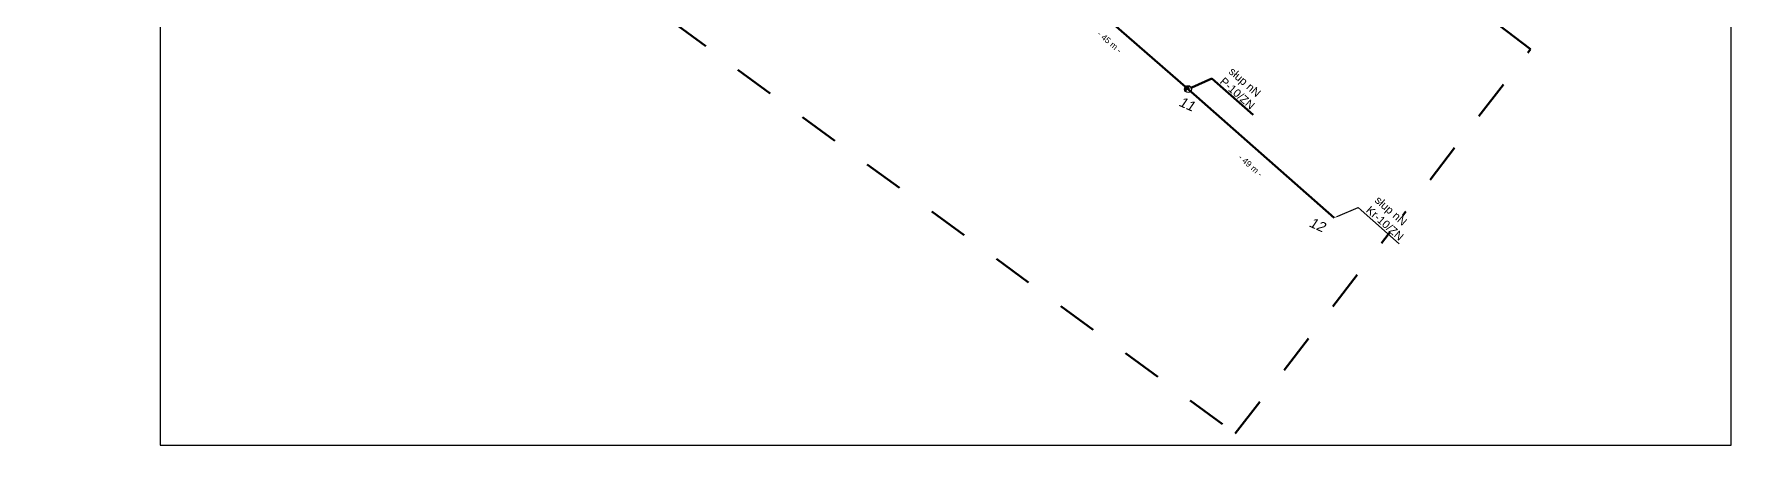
# Model space of a CAD drawing. Header units: millimetres. Extents: x 7543989 to 7550438, y 5805434 to 5809135.
# Drawn here: x 7544758.7 to 7545182.8, y 5808417.7 to 5808520.5 of the extents above; entities that cross this region are included whole.
import ezdxf
from ezdxf import colors
from ezdxf.entities.mleader import LeaderData, LeaderLine
from ezdxf.math import Vec2, Vec3

# ---------------------------------------------------------------- set-up
doc = ezdxf.new("R2010")
doc.units = ezdxf.units.MM
doc.linetypes.add('4002', pattern=[2, 1, -1])
doc.layers.add('!tele', color=30, linetype='Continuous', lineweight=50, plot=False)
doc.layers.add('!trafo', color=6, linetype='4002', lineweight=50)
doc.layers.add('_numery', color=7, linetype='Continuous', lineweight=40)
doc.layers.add('_MM opisy', color=7, linetype='Continuous')
doc.layers.add('_MM slupy', color=5, linetype='Continuous')
doc.layers.add('DIM', color=7, linetype='Continuous', plot=False)
doc.styles.get("Standard").update_dxf_attribs({"font": 'arial.ttf'})
doc.dimstyles.new('opis linie', dxfattribs={"dimtxt": 1.5, "dimasz": 0.18, "dimexe": 0.18, "dimexo": 0.0625, "dimgap": 2.5, "dimtad": 4, "dimdec": 0, "dimzin": 0, "dimdsep": 46, "dimtxsty": 'Standard', "dimcen": 0.09, "dimse1": 1, "dimse2": 1, "dimsd1": 1, "dimsd2": 1, "dimclrt": 256, "dimadec": 0, "dimazin": 0, "dimtfac": 1, "dimtdec": 0, "dimtofl": 0, "dimtmove": 0, "dimatfit": 3, "dimfxl": 1, "dimtfill": 1, "dimtolj": 1, "dimtzin": 0, "dimarcsym": 0})

# ---------------------------------------------------------------- blocks, each defined once
blk = doc.blocks.new('ZN')
at = {"layer": '_MM slupy', "transparency": 33554687}
h = blk.add_hatch(color=256, dxfattribs=at)
h.dxf.hatch_style = 1
h.paths.add_polyline_path([(0, -0.86), (0, 0.86, 1)])
at = {"layer": '_MM slupy'}
blk.add_circle((0, 0), 0.857, dxfattribs=at)
blk = doc.blocks.new('*D377')
at = {"layer": 'Defpoints', "color": 0}
for p in [(7545013.12, 5808536.33), (7545046.58, 5808506.13), (7545047.07, 5808506.7)]:
    blk.add_point(p, dxfattribs=at)
at = {"layer": 'DIM', "insert": (7545027.46, 5808518.49), "char_height": 1.5, "attachment_point": 5, "rotation": 318.887, "bg_fill": 3, "box_fill_scale": 1.1, "bg_fill_color": 9, "bg_fill_true_color": 13158600, "bg_fill_transparency": 0}
blk.add_mtext('\\A1;- 45 m -', dxfattribs=at)
blk = doc.blocks.new('*D378')
at = {"layer": 'Defpoints', "color": 0}
for p in [(7545047.07, 5808506.7), (7545083.08, 5808473.96), (7545083.58, 5808474.52)]:
    blk.add_point(p, dxfattribs=at)
at = {"layer": 'DIM', "insert": (7545062.67, 5808487.6), "char_height": 1.5, "attachment_point": 5, "rotation": 318.607, "bg_fill": 3, "box_fill_scale": 1.1, "bg_fill_color": 9, "bg_fill_true_color": 13158600, "bg_fill_transparency": 0}
blk.add_mtext('\\A1;- 49 m -', dxfattribs=at)
blk = doc.blocks.new('q')
at = {"layer": '_MM slupy'}
blk.add_blockref('ZN', (0, 0), dxfattribs=at)
at = {"layer": '_MM opisy'}
ml = blk.add_multileader_mtext('Standard', dxfattribs=at)
ml.set_content('\\pxql;słup nN\\PP-10/ZN', color=256)
ml.set_leader_properties()
ml.build(insert=Vec2(0, 0))
ml.multileader.update_dxf_attribs({"has_text_frame": 1, "text_left_attachment_type": 5, "text_right_attachment_type": 5, "dogleg_length": 1, "arrow_head_size": 1})
ctx = ml.context
ctx.base_point, ctx.char_height, ctx.arrow_head_size, ctx.landing_gap_size, ctx.plane_origin = Vec3(3.75, 5.9), 2, 1, 1, Vec3(1.72, -1.42)
ctx.left_attachment, ctx.right_attachment = 5, 5
notes = []
notes.append((ctx, [(0, (1, 1, 0), (2.75, 5.9), (1, 0), 1, [(0, [(0, 0), (2.75, 5.9)], 0, [])])]))
ctx.mtext.insert, ctx.mtext.flow_direction = Vec3(4.75, 11.7), 5
ctx.mtext.has_bg_fill, ctx.mtext.bg_color, ctx.mtext.bg_scale_factor, ctx.mtext.bg_transparency, ctx.mtext.use_window_bg_color = 1, -1023410175, 1, 0, 1
for ctx, leaders in notes:
    for number, flags, end, landing, length, lines in leaders:
        leader = LeaderData()
        leader.index, (leader.has_last_leader_line, leader.has_dogleg_vector, leader.attachment_direction) = number, flags
        leader.last_leader_point, leader.dogleg_vector, leader.dogleg_length = Vec3(end), Vec3(landing), length
        for number, points, colour, breaks in lines:
            line = LeaderLine()
            line.index, line.vertices, line.color, line.breaks = number, Vec3.list(points), colors.encode_raw_color(colour), breaks
            leader.lines.append(line)
        ctx.leaders.append(leader)

msp = doc.modelspace()

# ---------------------------------------------------------------- linework, layer by layer
at = {"layer": '!tele'}
msp.add_lwpolyline([(7545013.12, 5808536.33), (7545047.07, 5808506.7), (7545083.58, 5808474.52)], dxfattribs=at)
at = {"layer": '!trafo', "ltscale": 10}
msp.add_lwpolyline([(7544322.76, 5809134.51), (7544224.4, 5809031.13), (7545058.88, 5808420.59), (7545132.63, 5808516.69)], close=True, dxfattribs=at)

# ---------------------------------------------------------------- next in the draw order: block references
at = {"layer": '!tele', "rotation": 318.6069718818007}
msp.add_blockref('q', (7545047.07, 5808506.7), dxfattribs=at)

# ---------------------------------------------------------------- next in the draw order: leaders
at = {"layer": '_MM opisy'}
ml = msp.add_multileader_mtext('Standard', dxfattribs=at)
ml.set_content('\\pxql;słup nN\\PKr-10/ZN', color=256)
ml.set_leader_properties()
ml.build(insert=Vec2(0, 0))
ml.multileader.update_dxf_attribs({"has_text_frame": 1, "text_left_attachment_type": 5, "text_right_attachment_type": 5, "dogleg_length": 1, "arrow_head_size": 1})
ctx = ml.context
ctx.base_point, ctx.char_height, ctx.arrow_head_size, ctx.landing_gap_size, ctx.plane_origin, ctx.plane_x_axis, ctx.plane_y_axis = Vec3(7545090.3, 5808476.46), 2, 1, 1, Vec3(7545083.93, 5808472.32), Vec3(0.750192, -0.661221), Vec3(0.661221, 0.750192)
ctx.left_attachment, ctx.right_attachment = 5, 5
notes = []
notes.append((ctx, [(0, (1, 1, 0), (7545089.55, 5808477.13), (0.750192, -0.661221), 1, [(0, [(7545083.58, 5808474.52), (7545089.55, 5808477.13)], 0, [])])]))
ctx.mtext.insert, ctx.mtext.text_direction, ctx.mtext.flow_direction = Vec3(7545094.88, 5808480.16), Vec3(0.750192, -0.661221), 5
ctx.mtext.has_bg_fill, ctx.mtext.bg_color, ctx.mtext.bg_scale_factor, ctx.mtext.bg_transparency, ctx.mtext.use_window_bg_color = 1, -1023410175, 1, 0, 1
for ctx, leaders in notes:
    for number, flags, end, landing, length, lines in leaders:
        leader = LeaderData()
        leader.index, (leader.has_last_leader_line, leader.has_dogleg_vector, leader.attachment_direction) = number, flags
        leader.last_leader_point, leader.dogleg_vector, leader.dogleg_length = Vec3(end), Vec3(landing), length
        for number, points, colour, breaks in lines:
            line = LeaderLine()
            line.index, line.vertices, line.color, line.breaks = number, Vec3.list(points), colors.encode_raw_color(colour), breaks
            leader.lines.append(line)
        ctx.leaders.append(leader)

# ---------------------------------------------------------------- next in the draw order: dimensions: what is measured, and where the dimension line sits
at = {"layer": 'DIM'}
dim = msp.add_aligned_dim(p1=(7545013.12, 5808536.33), p2=(7545047.07, 5808506.7), distance=-0.75, dimstyle='opis linie', override={"dimpost": '- <> m -'}, dxfattribs=at)
dim.commit()
dim.dimension.update_dxf_attribs({"geometry": '*D377', "text_midpoint": (7545027.46, 5808518.49)})

# ---------------------------------------------------------------- next in the draw order: dimensions: what is measured, and where the dimension line sits
dim = msp.add_aligned_dim(p1=(7545047.07, 5808506.7), p2=(7545083.58, 5808474.52), distance=-0.75, dimstyle='opis linie', override={"dimpost": '- <> m -'}, dxfattribs=at)
dim.commit()
dim.dimension.update_dxf_attribs({"geometry": '*D378', "text_midpoint": (7545062.67, 5808487.6)})

# ---------------------------------------------------------------- next in the draw order: linework, layer by layer
at = {"layer": 'Defpoints', "color": 4}
msp.add_lwpolyline([(7544790.24, 5808417.72), (7545182.75, 5808417.72), (7545182.75, 5808701.12), (7544790.24, 5808701.12)], close=True, dxfattribs=at)

# ---------------------------------------------------------------- next in the draw order: texts
at = {"layer": '_numery', "oblique": 10}
for s, p in [('11', (7545044.54, 5808502.63)), ('12', (7545077.1, 5808472.45))]:
    msp.add_text(s, height=2.5, rotation=335.9492, dxfattribs=at).set_placement(p)

doc.saveas('drawing.dxf')
